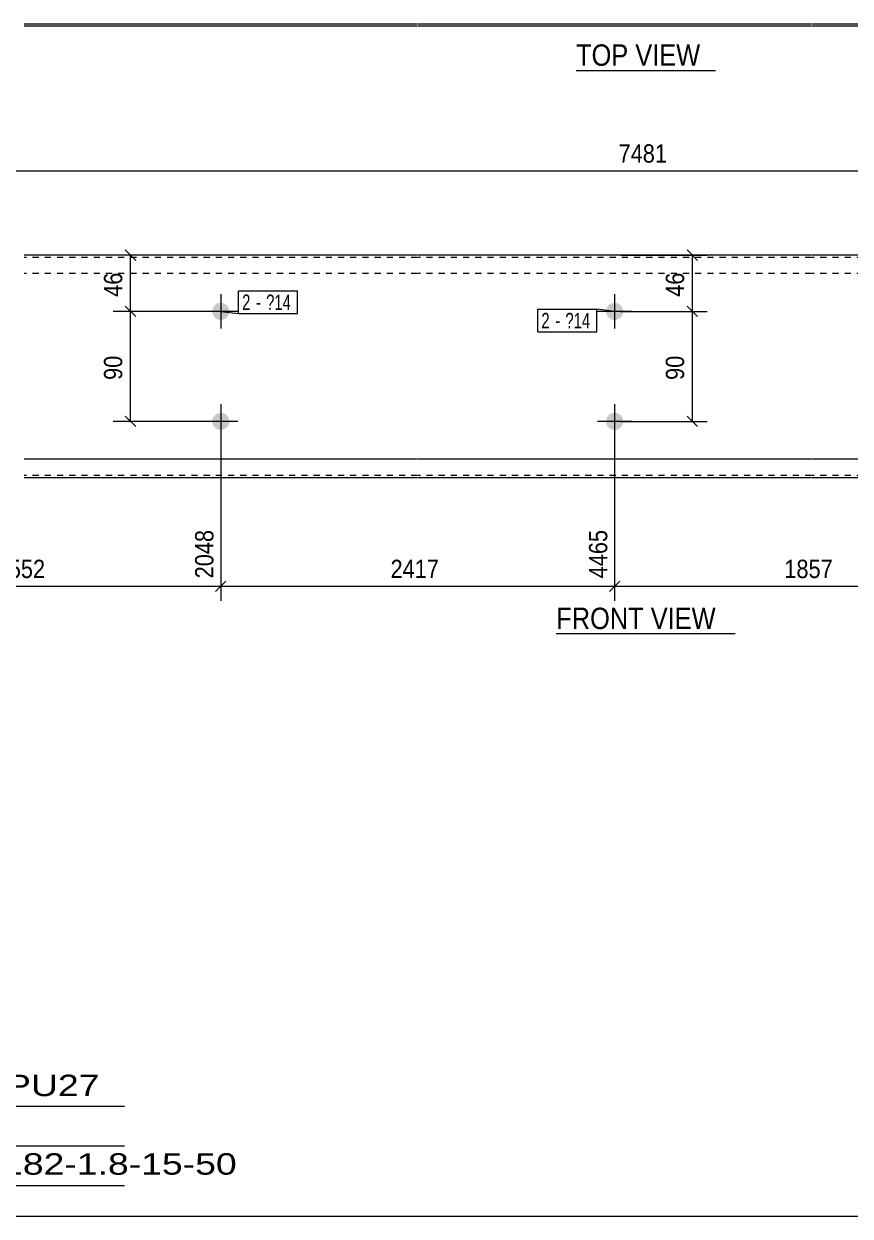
# Model space of a CAD drawing. Header units: millimetres. Extents: x 2 to 579, y 1 to 405.
# Drawn here: x 128 to 263.3, y 5 to 200.2 of the extents above; entities that cross this region are included whole.
import ezdxf

# ---------------------------------------------------------------- set-up
doc = ezdxf.new("R2010")
doc.units = ezdxf.units.MM
doc.linetypes.add('XKITLINE00', pattern=[0])
doc.linetypes.add('XKITLINE01', pattern=[4, 1, -1, 1, -1])
for name, color, linetype, lineweight in [('Bolt', 3, 'Continuous', 0), ('BoltMark', 7, 'Continuous', 0), ('Dimensions', 7, 'Continuous', 0), ('DrawingSheet', 5, 'Continuous', 0), ('OtherObjectType', 7, 'Continuous', 0), ('Part', 2, 'Continuous', 0)]:
    doc.layers.add(name, color=color, linetype=linetype, lineweight=lineweight)
doc.styles.add('ARIAL', font='ARIAL.TTF')
doc.styles.add('ARIAL_NARROW', font='ARIALN.TTF')

# ---------------------------------------------------------------- blocks, each defined once
blk = doc.blocks.new('*A2')
at = {"layer": 'Bolt'}
for points in [[(161.68, 153.06), (161.68, 153.02), (161.68, 152.99), (161.68, 152.95), (161.67, 152.92), (161.67, 152.89), (161.66, 152.85), (161.65, 152.82), (161.65, 152.79), (161.64, 152.75), (161.63, 152.72), (161.62, 152.69), (161.61, 152.65), (161.6, 152.62), (161.59, 152.59), (161.58, 152.56), (161.56, 152.52), (161.55, 152.49), (161.53, 152.46), (161.52, 152.43), (161.5, 152.4), (161.48, 152.37), (161.46, 152.34), (161.45, 152.31), (161.43, 152.29), (161.41, 152.26), (161.39, 152.23), (161.36, 152.2), (161.34, 152.18), (161.32, 152.15), (161.3, 152.13), (161.27, 152.1), (161.25, 152.08), (161.22, 152.05), (161.2, 152.03), (161.17, 152.01), (161.14, 151.99), (161.12, 151.97), (161.09, 151.95), (161.06, 151.93), (161.03, 151.91), (161, 151.89), (160.97, 151.87), (160.94, 151.86), (160.91, 151.84), (160.88, 151.83), (160.85, 151.81), (160.82, 151.8), (160.79, 151.79), (160.75, 151.77), (160.72, 151.76), (160.69, 151.75), (160.66, 151.74), (160.62, 151.73), (160.59, 151.73), (160.55, 151.72), (160.52, 151.71), (160.49, 151.71), (160.45, 151.7), (160.42, 151.7), (160.38, 151.7), (160.35, 151.69), (160.32, 151.69), (160.28, 151.69), (160.25, 151.69), (160.21, 151.69), (160.18, 151.7), (160.14, 151.7), (160.11, 151.7), (160.08, 151.71), (160.04, 151.71), (160.01, 151.72), (159.98, 151.73), (159.94, 151.73), (159.91, 151.74), (159.88, 151.75), (159.84, 151.76), (159.81, 151.77), (159.78, 151.79), (159.75, 151.8), (159.71, 151.81), (159.68, 151.83), (159.65, 151.84), (159.62, 151.86), (159.59, 151.87), (159.56, 151.89), (159.53, 151.91), (159.5, 151.93), (159.48, 151.95), (159.45, 151.97), (159.42, 151.99), (159.39, 152.01), (159.37, 152.03), (159.34, 152.05), (159.32, 152.08), (159.29, 152.1), (159.27, 152.13), (159.24, 152.15), (159.22, 152.18), (159.2, 152.2), (159.18, 152.23), (159.16, 152.26), (159.14, 152.29), (159.12, 152.31), (159.1, 152.34), (159.08, 152.37), (159.06, 152.4), (159.05, 152.43), (159.03, 152.46), (159.02, 152.49), (159, 152.52), (158.99, 152.56), (158.98, 152.59), (158.96, 152.62), (158.95, 152.65), (158.94, 152.69), (158.93, 152.72), (158.92, 152.75), (158.92, 152.79), (158.91, 152.82), (158.9, 152.85), (158.9, 152.89), (158.89, 152.92), (158.89, 152.95), (158.89, 152.99), (158.88, 153.02), (158.88, 153.06), (158.88, 153.09), (158.88, 153.13), (158.88, 153.16), (158.89, 153.2), (158.89, 153.23), (158.89, 153.26), (158.9, 153.3), (158.9, 153.33), (158.91, 153.37), (158.92, 153.4), (158.92, 153.43), (158.93, 153.47), (158.94, 153.5), (158.95, 153.53), (158.96, 153.56), (158.98, 153.6), (158.99, 153.63), (159, 153.66), (159.02, 153.69), (159.03, 153.72), (159.05, 153.75), (159.06, 153.78), (159.08, 153.81), (159.1, 153.84), (159.12, 153.87), (159.14, 153.9), (159.16, 153.93), (159.18, 153.95), (159.2, 153.98), (159.22, 154.01), (159.24, 154.03), (159.27, 154.06), (159.29, 154.08), (159.32, 154.11), (159.34, 154.13), (159.37, 154.15), (159.39, 154.17), (159.42, 154.2), (159.45, 154.22), (159.48, 154.24), (159.5, 154.26), (159.53, 154.27), (159.56, 154.29), (159.59, 154.31), (159.62, 154.33), (159.65, 154.34), (159.68, 154.36), (159.71, 154.37), (159.75, 154.39), (159.78, 154.4), (159.81, 154.41), (159.84, 154.42), (159.88, 154.43), (159.91, 154.44), (159.94, 154.45), (159.98, 154.46), (160.01, 154.47), (160.04, 154.47), (160.08, 154.48), (160.11, 154.48), (160.14, 154.49), (160.18, 154.49), (160.21, 154.49), (160.25, 154.49), (160.28, 154.49), (160.32, 154.49), (160.35, 154.49), (160.38, 154.49), (160.42, 154.49), (160.45, 154.48), (160.49, 154.48), (160.52, 154.47), (160.55, 154.47), (160.59, 154.46), (160.62, 154.45), (160.66, 154.44), (160.69, 154.43), (160.72, 154.42), (160.75, 154.41), (160.79, 154.4), (160.82, 154.39), (160.85, 154.37), (160.88, 154.36), (160.91, 154.34), (160.94, 154.33), (160.97, 154.31), (161, 154.29), (161.03, 154.27), (161.06, 154.26), (161.09, 154.24), (161.12, 154.22), (161.14, 154.2), (161.17, 154.17), (161.2, 154.15), (161.22, 154.13), (161.25, 154.11), (161.27, 154.08), (161.3, 154.06), (161.32, 154.03), (161.34, 154.01), (161.36, 153.98), (161.39, 153.95), (161.41, 153.93), (161.43, 153.9), (161.45, 153.87), (161.46, 153.84), (161.48, 153.81), (161.5, 153.78), (161.52, 153.75), (161.53, 153.72), (161.55, 153.69), (161.56, 153.66), (161.58, 153.63), (161.59, 153.6), (161.6, 153.56), (161.61, 153.53), (161.62, 153.5), (161.63, 153.47), (161.64, 153.43), (161.65, 153.4), (161.65, 153.37), (161.66, 153.33), (161.67, 153.3), (161.67, 153.26), (161.68, 153.23), (161.68, 153.2), (161.68, 153.16), (161.68, 153.13), (161.68, 153.09)], [(161.68, 135.06), (161.68, 135.02), (161.68, 134.99), (161.68, 134.95), (161.67, 134.92), (161.67, 134.89), (161.66, 134.85), (161.65, 134.82), (161.65, 134.79), (161.64, 134.75), (161.63, 134.72), (161.62, 134.69), (161.61, 134.65), (161.6, 134.62), (161.59, 134.59), (161.58, 134.56), (161.56, 134.52), (161.55, 134.49), (161.53, 134.46), (161.52, 134.43), (161.5, 134.4), (161.48, 134.37), (161.46, 134.34), (161.45, 134.31), (161.43, 134.29), (161.41, 134.26), (161.39, 134.23), (161.36, 134.2), (161.34, 134.18), (161.32, 134.15), (161.3, 134.13), (161.27, 134.1), (161.25, 134.08), (161.22, 134.05), (161.2, 134.03), (161.17, 134.01), (161.14, 133.99), (161.12, 133.97), (161.09, 133.95), (161.06, 133.93), (161.03, 133.91), (161, 133.89), (160.97, 133.87), (160.94, 133.86), (160.91, 133.84), (160.88, 133.83), (160.85, 133.81), (160.82, 133.8), (160.79, 133.79), (160.75, 133.77), (160.72, 133.76), (160.69, 133.75), (160.66, 133.74), (160.62, 133.73), (160.59, 133.73), (160.55, 133.72), (160.52, 133.71), (160.49, 133.71), (160.45, 133.7), (160.42, 133.7), (160.38, 133.7), (160.35, 133.69), (160.32, 133.69), (160.28, 133.69), (160.25, 133.69), (160.21, 133.69), (160.18, 133.7), (160.14, 133.7), (160.11, 133.7), (160.08, 133.71), (160.04, 133.71), (160.01, 133.72), (159.98, 133.73), (159.94, 133.73), (159.91, 133.74), (159.88, 133.75), (159.84, 133.76), (159.81, 133.77), (159.78, 133.79), (159.75, 133.8), (159.71, 133.81), (159.68, 133.83), (159.65, 133.84), (159.62, 133.86), (159.59, 133.87), (159.56, 133.89), (159.53, 133.91), (159.5, 133.93), (159.48, 133.95), (159.45, 133.97), (159.42, 133.99), (159.39, 134.01), (159.37, 134.03), (159.34, 134.05), (159.32, 134.08), (159.29, 134.1), (159.27, 134.13), (159.24, 134.15), (159.22, 134.18), (159.2, 134.2), (159.18, 134.23), (159.16, 134.26), (159.14, 134.29), (159.12, 134.31), (159.1, 134.34), (159.08, 134.37), (159.06, 134.4), (159.05, 134.43), (159.03, 134.46), (159.02, 134.49), (159, 134.52), (158.99, 134.56), (158.98, 134.59), (158.96, 134.62), (158.95, 134.65), (158.94, 134.69), (158.93, 134.72), (158.92, 134.75), (158.92, 134.79), (158.91, 134.82), (158.9, 134.85), (158.9, 134.89), (158.89, 134.92), (158.89, 134.95), (158.89, 134.99), (158.88, 135.02), (158.88, 135.06), (158.88, 135.09), (158.88, 135.13), (158.88, 135.16), (158.89, 135.2), (158.89, 135.23), (158.89, 135.26), (158.9, 135.3), (158.9, 135.33), (158.91, 135.37), (158.92, 135.4), (158.92, 135.43), (158.93, 135.47), (158.94, 135.5), (158.95, 135.53), (158.96, 135.56), (158.98, 135.6), (158.99, 135.63), (159, 135.66), (159.02, 135.69), (159.03, 135.72), (159.05, 135.75), (159.06, 135.78), (159.08, 135.81), (159.1, 135.84), (159.12, 135.87), (159.14, 135.9), (159.16, 135.93), (159.18, 135.95), (159.2, 135.98), (159.22, 136.01), (159.24, 136.03), (159.27, 136.06), (159.29, 136.08), (159.32, 136.11), (159.34, 136.13), (159.37, 136.15), (159.39, 136.17), (159.42, 136.2), (159.45, 136.22), (159.48, 136.24), (159.5, 136.26), (159.53, 136.27), (159.56, 136.29), (159.59, 136.31), (159.62, 136.33), (159.65, 136.34), (159.68, 136.36), (159.71, 136.37), (159.75, 136.39), (159.78, 136.4), (159.81, 136.41), (159.84, 136.42), (159.88, 136.43), (159.91, 136.44), (159.94, 136.45), (159.98, 136.46), (160.01, 136.47), (160.04, 136.47), (160.08, 136.48), (160.11, 136.48), (160.14, 136.49), (160.18, 136.49), (160.21, 136.49), (160.25, 136.49), (160.28, 136.49), (160.32, 136.49), (160.35, 136.49), (160.38, 136.49), (160.42, 136.49), (160.45, 136.48), (160.49, 136.48), (160.52, 136.47), (160.55, 136.47), (160.59, 136.46), (160.62, 136.45), (160.66, 136.44), (160.69, 136.43), (160.72, 136.42), (160.75, 136.41), (160.79, 136.4), (160.82, 136.39), (160.85, 136.37), (160.88, 136.36), (160.91, 136.34), (160.94, 136.33), (160.97, 136.31), (161, 136.29), (161.03, 136.27), (161.06, 136.26), (161.09, 136.24), (161.12, 136.22), (161.14, 136.2), (161.17, 136.17), (161.2, 136.15), (161.22, 136.13), (161.25, 136.11), (161.27, 136.08), (161.3, 136.06), (161.32, 136.03), (161.34, 136.01), (161.36, 135.98), (161.39, 135.95), (161.41, 135.93), (161.43, 135.9), (161.45, 135.87), (161.46, 135.84), (161.48, 135.81), (161.5, 135.78), (161.52, 135.75), (161.53, 135.72), (161.55, 135.69), (161.56, 135.66), (161.58, 135.63), (161.59, 135.6), (161.6, 135.56), (161.61, 135.53), (161.62, 135.5), (161.63, 135.47), (161.64, 135.43), (161.65, 135.4), (161.65, 135.37), (161.66, 135.33), (161.67, 135.3), (161.67, 135.26), (161.68, 135.23), (161.68, 135.2), (161.68, 135.16), (161.68, 135.13), (161.68, 135.09)]]:
    blk.add_hatch(color=3, dxfattribs=at).paths.add_polyline_path(points, flags=17)
at = {"layer": 'Bolt', "color": 3, "linetype": 'XKITLINE00', "lineweight": 0}
for p, q in [((160.28, 155.89), (160.28, 150.29)), ((163.08, 153.09), (157.48, 153.09)), ((160.28, 137.89), (160.28, 132.29)), ((163.08, 135.09), (157.48, 135.09))]:
    blk.add_line(p, q, dxfattribs=at)
blk = doc.blocks.new('*A3')
at = {"layer": 'Bolt'}
for points in [[(226.17, 153.06), (226.17, 153.02), (226.17, 152.99), (226.16, 152.95), (226.16, 152.92), (226.15, 152.89), (226.15, 152.85), (226.14, 152.82), (226.14, 152.79), (226.13, 152.75), (226.12, 152.72), (226.11, 152.69), (226.1, 152.65), (226.09, 152.62), (226.08, 152.59), (226.06, 152.56), (226.05, 152.52), (226.04, 152.49), (226.02, 152.46), (226, 152.43), (225.99, 152.4), (225.97, 152.37), (225.95, 152.34), (225.93, 152.31), (225.91, 152.29), (225.89, 152.26), (225.87, 152.23), (225.85, 152.2), (225.83, 152.18), (225.81, 152.15), (225.78, 152.13), (225.76, 152.1), (225.74, 152.08), (225.71, 152.05), (225.68, 152.03), (225.66, 152.01), (225.63, 151.99), (225.6, 151.97), (225.58, 151.95), (225.55, 151.93), (225.52, 151.91), (225.49, 151.89), (225.46, 151.87), (225.43, 151.86), (225.4, 151.84), (225.37, 151.83), (225.34, 151.81), (225.31, 151.8), (225.27, 151.79), (225.24, 151.77), (225.21, 151.76), (225.18, 151.75), (225.14, 151.74), (225.11, 151.73), (225.08, 151.73), (225.04, 151.72), (225.01, 151.71), (224.98, 151.71), (224.94, 151.7), (224.91, 151.7), (224.87, 151.7), (224.84, 151.69), (224.8, 151.69), (224.77, 151.69), (224.74, 151.69), (224.7, 151.69), (224.67, 151.7), (224.63, 151.7), (224.6, 151.7), (224.56, 151.71), (224.53, 151.71), (224.5, 151.72), (224.46, 151.73), (224.43, 151.73), (224.4, 151.74), (224.36, 151.75), (224.33, 151.76), (224.3, 151.77), (224.27, 151.79), (224.23, 151.8), (224.2, 151.81), (224.17, 151.83), (224.14, 151.84), (224.11, 151.86), (224.08, 151.87), (224.05, 151.89), (224.02, 151.91), (223.99, 151.93), (223.96, 151.95), (223.94, 151.97), (223.91, 151.99), (223.88, 152.01), (223.86, 152.03), (223.83, 152.05), (223.8, 152.08), (223.78, 152.1), (223.76, 152.13), (223.73, 152.15), (223.71, 152.18), (223.69, 152.2), (223.67, 152.23), (223.65, 152.26), (223.63, 152.29), (223.61, 152.31), (223.59, 152.34), (223.57, 152.37), (223.55, 152.4), (223.53, 152.43), (223.52, 152.46), (223.5, 152.49), (223.49, 152.52), (223.48, 152.56), (223.46, 152.59), (223.45, 152.62), (223.44, 152.65), (223.43, 152.69), (223.42, 152.72), (223.41, 152.75), (223.4, 152.79), (223.4, 152.82), (223.39, 152.85), (223.38, 152.89), (223.38, 152.92), (223.38, 152.95), (223.37, 152.99), (223.37, 153.02), (223.37, 153.06), (223.37, 153.09), (223.37, 153.13), (223.37, 153.16), (223.37, 153.2), (223.38, 153.23), (223.38, 153.26), (223.38, 153.3), (223.39, 153.33), (223.4, 153.37), (223.4, 153.4), (223.41, 153.43), (223.42, 153.47), (223.43, 153.5), (223.44, 153.53), (223.45, 153.56), (223.46, 153.6), (223.48, 153.63), (223.49, 153.66), (223.5, 153.69), (223.52, 153.72), (223.53, 153.75), (223.55, 153.78), (223.57, 153.81), (223.59, 153.84), (223.61, 153.87), (223.63, 153.9), (223.65, 153.93), (223.67, 153.95), (223.69, 153.98), (223.71, 154.01), (223.73, 154.03), (223.76, 154.06), (223.78, 154.08), (223.8, 154.11), (223.83, 154.13), (223.86, 154.15), (223.88, 154.17), (223.91, 154.2), (223.94, 154.22), (223.96, 154.24), (223.99, 154.26), (224.02, 154.27), (224.05, 154.29), (224.08, 154.31), (224.11, 154.33), (224.14, 154.34), (224.17, 154.36), (224.2, 154.37), (224.23, 154.39), (224.27, 154.4), (224.3, 154.41), (224.33, 154.42), (224.36, 154.43), (224.4, 154.44), (224.43, 154.45), (224.46, 154.46), (224.5, 154.47), (224.53, 154.47), (224.56, 154.48), (224.6, 154.48), (224.63, 154.49), (224.67, 154.49), (224.7, 154.49), (224.74, 154.49), (224.77, 154.49), (224.8, 154.49), (224.84, 154.49), (224.87, 154.49), (224.91, 154.49), (224.94, 154.48), (224.98, 154.48), (225.01, 154.47), (225.04, 154.47), (225.08, 154.46), (225.11, 154.45), (225.14, 154.44), (225.18, 154.43), (225.21, 154.42), (225.24, 154.41), (225.27, 154.4), (225.31, 154.39), (225.34, 154.37), (225.37, 154.36), (225.4, 154.34), (225.43, 154.33), (225.46, 154.31), (225.49, 154.29), (225.52, 154.27), (225.55, 154.26), (225.58, 154.24), (225.6, 154.22), (225.63, 154.2), (225.66, 154.17), (225.68, 154.15), (225.71, 154.13), (225.74, 154.11), (225.76, 154.08), (225.78, 154.06), (225.81, 154.03), (225.83, 154.01), (225.85, 153.98), (225.87, 153.95), (225.89, 153.93), (225.91, 153.9), (225.93, 153.87), (225.95, 153.84), (225.97, 153.81), (225.99, 153.78), (226, 153.75), (226.02, 153.72), (226.04, 153.69), (226.05, 153.66), (226.06, 153.63), (226.08, 153.6), (226.09, 153.56), (226.1, 153.53), (226.11, 153.5), (226.12, 153.47), (226.13, 153.43), (226.14, 153.4), (226.14, 153.37), (226.15, 153.33), (226.15, 153.3), (226.16, 153.26), (226.16, 153.23), (226.17, 153.2), (226.17, 153.16), (226.17, 153.13), (226.17, 153.09)], [(226.17, 135.06), (226.17, 135.02), (226.17, 134.99), (226.16, 134.95), (226.16, 134.92), (226.15, 134.89), (226.15, 134.85), (226.14, 134.82), (226.14, 134.79), (226.13, 134.75), (226.12, 134.72), (226.11, 134.69), (226.1, 134.65), (226.09, 134.62), (226.08, 134.59), (226.06, 134.56), (226.05, 134.52), (226.04, 134.49), (226.02, 134.46), (226, 134.43), (225.99, 134.4), (225.97, 134.37), (225.95, 134.34), (225.93, 134.31), (225.91, 134.29), (225.89, 134.26), (225.87, 134.23), (225.85, 134.2), (225.83, 134.18), (225.81, 134.15), (225.78, 134.13), (225.76, 134.1), (225.74, 134.08), (225.71, 134.05), (225.68, 134.03), (225.66, 134.01), (225.63, 133.99), (225.6, 133.97), (225.58, 133.95), (225.55, 133.93), (225.52, 133.91), (225.49, 133.89), (225.46, 133.87), (225.43, 133.86), (225.4, 133.84), (225.37, 133.83), (225.34, 133.81), (225.31, 133.8), (225.27, 133.79), (225.24, 133.77), (225.21, 133.76), (225.18, 133.75), (225.14, 133.74), (225.11, 133.73), (225.08, 133.73), (225.04, 133.72), (225.01, 133.71), (224.98, 133.71), (224.94, 133.7), (224.91, 133.7), (224.87, 133.7), (224.84, 133.69), (224.8, 133.69), (224.77, 133.69), (224.74, 133.69), (224.7, 133.69), (224.67, 133.7), (224.63, 133.7), (224.6, 133.7), (224.56, 133.71), (224.53, 133.71), (224.5, 133.72), (224.46, 133.73), (224.43, 133.73), (224.4, 133.74), (224.36, 133.75), (224.33, 133.76), (224.3, 133.77), (224.27, 133.79), (224.23, 133.8), (224.2, 133.81), (224.17, 133.83), (224.14, 133.84), (224.11, 133.86), (224.08, 133.87), (224.05, 133.89), (224.02, 133.91), (223.99, 133.93), (223.96, 133.95), (223.94, 133.97), (223.91, 133.99), (223.88, 134.01), (223.86, 134.03), (223.83, 134.05), (223.8, 134.08), (223.78, 134.1), (223.76, 134.13), (223.73, 134.15), (223.71, 134.18), (223.69, 134.2), (223.67, 134.23), (223.65, 134.26), (223.63, 134.29), (223.61, 134.31), (223.59, 134.34), (223.57, 134.37), (223.55, 134.4), (223.53, 134.43), (223.52, 134.46), (223.5, 134.49), (223.49, 134.52), (223.48, 134.56), (223.46, 134.59), (223.45, 134.62), (223.44, 134.65), (223.43, 134.69), (223.42, 134.72), (223.41, 134.75), (223.4, 134.79), (223.4, 134.82), (223.39, 134.85), (223.38, 134.89), (223.38, 134.92), (223.38, 134.95), (223.37, 134.99), (223.37, 135.02), (223.37, 135.06), (223.37, 135.09), (223.37, 135.13), (223.37, 135.16), (223.37, 135.2), (223.38, 135.23), (223.38, 135.26), (223.38, 135.3), (223.39, 135.33), (223.4, 135.37), (223.4, 135.4), (223.41, 135.43), (223.42, 135.47), (223.43, 135.5), (223.44, 135.53), (223.45, 135.56), (223.46, 135.6), (223.48, 135.63), (223.49, 135.66), (223.5, 135.69), (223.52, 135.72), (223.53, 135.75), (223.55, 135.78), (223.57, 135.81), (223.59, 135.84), (223.61, 135.87), (223.63, 135.9), (223.65, 135.93), (223.67, 135.95), (223.69, 135.98), (223.71, 136.01), (223.73, 136.03), (223.76, 136.06), (223.78, 136.08), (223.8, 136.11), (223.83, 136.13), (223.86, 136.15), (223.88, 136.17), (223.91, 136.2), (223.94, 136.22), (223.96, 136.24), (223.99, 136.26), (224.02, 136.27), (224.05, 136.29), (224.08, 136.31), (224.11, 136.33), (224.14, 136.34), (224.17, 136.36), (224.2, 136.37), (224.23, 136.39), (224.27, 136.4), (224.3, 136.41), (224.33, 136.42), (224.36, 136.43), (224.4, 136.44), (224.43, 136.45), (224.46, 136.46), (224.5, 136.47), (224.53, 136.47), (224.56, 136.48), (224.6, 136.48), (224.63, 136.49), (224.67, 136.49), (224.7, 136.49), (224.74, 136.49), (224.77, 136.49), (224.8, 136.49), (224.84, 136.49), (224.87, 136.49), (224.91, 136.49), (224.94, 136.48), (224.98, 136.48), (225.01, 136.47), (225.04, 136.47), (225.08, 136.46), (225.11, 136.45), (225.14, 136.44), (225.18, 136.43), (225.21, 136.42), (225.24, 136.41), (225.27, 136.4), (225.31, 136.39), (225.34, 136.37), (225.37, 136.36), (225.4, 136.34), (225.43, 136.33), (225.46, 136.31), (225.49, 136.29), (225.52, 136.27), (225.55, 136.26), (225.58, 136.24), (225.6, 136.22), (225.63, 136.2), (225.66, 136.17), (225.68, 136.15), (225.71, 136.13), (225.74, 136.11), (225.76, 136.08), (225.78, 136.06), (225.81, 136.03), (225.83, 136.01), (225.85, 135.98), (225.87, 135.95), (225.89, 135.93), (225.91, 135.9), (225.93, 135.87), (225.95, 135.84), (225.97, 135.81), (225.99, 135.78), (226, 135.75), (226.02, 135.72), (226.04, 135.69), (226.05, 135.66), (226.06, 135.63), (226.08, 135.6), (226.09, 135.56), (226.1, 135.53), (226.11, 135.5), (226.12, 135.47), (226.13, 135.43), (226.14, 135.4), (226.14, 135.37), (226.15, 135.33), (226.15, 135.3), (226.16, 135.26), (226.16, 135.23), (226.17, 135.2), (226.17, 135.16), (226.17, 135.13), (226.17, 135.09)]]:
    blk.add_hatch(color=3, dxfattribs=at).paths.add_polyline_path(points, flags=17)
at = {"layer": 'Bolt', "color": 3, "linetype": 'XKITLINE00', "lineweight": 0}
for p, q in [((224.77, 155.89), (224.77, 150.29)), ((227.57, 153.09), (221.97, 153.09)), ((224.77, 137.89), (224.77, 132.29)), ((227.57, 135.09), (221.97, 135.09))]:
    blk.add_line(p, q, dxfattribs=at)
blk = doc.blocks.new('*A6')
at = {"layer": 'Part', "color": 2, "linetype": 'XKITLINE00', "lineweight": 0}
for p, q in [((192.48, 162.29), (128.09, 162.29)), ((256.96, 162.29), (192.58, 162.29)), ((321.45, 162.29), (257.06, 162.29)), ((192.48, 128.89), (128.09, 128.89)), ((256.96, 128.89), (192.58, 128.89)), ((321.45, 128.89), (257.06, 128.89)), ((128.09, 125.89), (192.48, 125.89)), ((192.58, 125.89), (256.96, 125.89)), ((257.06, 125.89), (321.45, 125.89))]:
    blk.add_line(p, q, dxfattribs=at)
at = {"layer": 'Part', "color": 7, "linetype": 'XKITLINE01', "lineweight": 0}
for p, q in [((192.48, 161.93), (128.09, 161.93)), ((256.96, 161.93), (192.58, 161.93)), ((321.45, 161.93), (257.06, 161.93)), ((192.48, 159.29), (128.09, 159.29)), ((256.96, 159.29), (192.58, 159.29)), ((321.45, 159.29), (257.06, 159.29)), ((192.48, 126.25), (128.09, 126.25)), ((256.96, 126.25), (192.58, 126.25)), ((321.45, 126.25), (257.06, 126.25))]:
    blk.add_line(p, q, dxfattribs=at)
blk = doc.blocks.new('*A12')
at = {"layer": 'Part', "color": 2, "linetype": 'XKITLINE00', "lineweight": 0}
for p, q in [((128.09, 200.15), (192.48, 200.15)), ((192.48, 199.79), (128.09, 199.79)), ((192.58, 200.15), (256.96, 200.15)), ((256.96, 199.79), (192.58, 199.79)), ((257.06, 200.15), (321.45, 200.15)), ((321.45, 199.79), (257.06, 199.79))]:
    blk.add_line(p, q, dxfattribs=at)
blk = doc.blocks.new('*A13')
at = {"layer": 'DrawingSheet', "color": 5, "linetype": 'XKITLINE00', "lineweight": 0}
blk.add_line((5, 5), (579, 5), dxfattribs=at)
blk = doc.blocks.new('*A17')
at = {"layer": 'OtherObjectType', "color": 6, "linetype": 'XKITLINE00', "lineweight": 0}
for p, q in [((94.5, 23), (144.5, 23)), ((94.5, 16.5), (144.5, 16.5)), ((94.5, 10), (144.5, 10))]:
    blk.add_line(p, q, dxfattribs=at)
at = {"layer": 'OtherObjectType', "color": 6, "style": 'ARIAL_NARROW'}
for s, width, p in [('MARK:', 1.275, (95.27, 24.58)), ('2-PU27', 1.525501, (119.69, 24.65)), ('QTY:', 1.275, (94.5, 18.19)), ('1', 1.525501, (113.99, 18.05)), ('DESC.:', 1.275, (94.29, 11.63)), ('ZZ182-1.8-15-50', 1.525501, (117, 11.79))]:
    blk.add_text(s, height=3.5, dxfattribs=dict(at, width=width)).set_placement(p)
blk = doc.blocks.new('*A25')
at = {"layer": 'Dimensions', "color": 7, "linetype": 'XKITLINE00', "lineweight": 0}
for p, q in [((159.28, 153.09), (142.65, 153.09)), ((144.65, 153.94), (146.35, 152.24)), ((145.5, 135.09), (145.5, 153.09)), ((159.28, 135.09), (142.65, 135.09)), ((144.65, 135.94), (146.35, 134.24))]:
    blk.add_line(p, q, dxfattribs=at)
at = {"layer": 'Dimensions', "color": 3}
for p in [(145.5, 153.09), (145.5, 135.09)]:
    blk.add_point(p, dxfattribs=at)
at = {"layer": 'Dimensions', "color": 3, "style": 'ARIAL', "width": 0.85}
blk.add_text('90', height=3, rotation=90.0002, dxfattribs=at).set_placement((144.15, 141.87))
blk = doc.blocks.new('*A26')
at = {"layer": 'Dimensions', "color": 7, "linetype": 'XKITLINE00', "lineweight": 0}
for p, q in [((159.28, 162.29), (142.65, 162.29)), ((144.65, 163.14), (146.35, 161.44)), ((145.5, 153.09), (145.5, 162.29)), ((159.28, 153.09), (142.65, 153.09)), ((144.65, 153.94), (146.35, 152.24))]:
    blk.add_line(p, q, dxfattribs=at)
at = {"layer": 'Dimensions', "color": 3}
for p in [(145.5, 162.29), (145.5, 153.09)]:
    blk.add_point(p, dxfattribs=at)
at = {"layer": 'Dimensions', "color": 3, "style": 'ARIAL', "width": 0.85}
blk.add_text('46', height=3, rotation=90.0002, dxfattribs=at).set_placement((144.15, 155.47))
blk = doc.blocks.new('*A27')
at = {"layer": 'Dimensions', "color": 7, "linetype": 'XKITLINE00', "lineweight": 0}
for p, q in [((225.77, 153.09), (239.9, 153.09)), ((236.65, 153.94), (238.35, 152.24)), ((237.5, 135.09), (237.5, 153.09)), ((225.77, 135.09), (239.9, 135.09)), ((236.65, 135.94), (238.35, 134.24))]:
    blk.add_line(p, q, dxfattribs=at)
at = {"layer": 'Dimensions', "color": 3}
for p in [(237.5, 153.09), (237.5, 135.09)]:
    blk.add_point(p, dxfattribs=at)
at = {"layer": 'Dimensions', "color": 3, "style": 'ARIAL', "width": 0.85}
blk.add_text('90', height=3, rotation=90.0002, dxfattribs=at).set_placement((236.15, 141.87))
blk = doc.blocks.new('*A28')
at = {"layer": 'Dimensions', "color": 7, "linetype": 'XKITLINE00', "lineweight": 0}
for p, q in [((225.77, 162.29), (239.9, 162.29)), ((236.65, 163.14), (238.35, 161.44)), ((237.5, 153.09), (237.5, 162.29)), ((225.77, 153.09), (239.9, 153.09)), ((236.65, 153.94), (238.35, 152.24))]:
    blk.add_line(p, q, dxfattribs=at)
at = {"layer": 'Dimensions', "color": 3}
for p in [(237.5, 162.29), (237.5, 153.09)]:
    blk.add_point(p, dxfattribs=at)
at = {"layer": 'Dimensions', "color": 3, "style": 'ARIAL', "width": 0.85}
blk.add_text('46', height=3, rotation=90.0002, dxfattribs=at).set_placement((236.15, 155.47))
blk = doc.blocks.new('*A29')
at = {"layer": 'Dimensions', "color": 7, "linetype": 'XKITLINE00', "lineweight": 0}
blk.add_line((17.5, 176.09), (442.23, 176.09), dxfattribs=at)
at = {"layer": 'Dimensions', "color": 3, "style": 'ARIAL', "width": 0.85}
blk.add_text('7481', height=3, dxfattribs=at).set_placement((225.42, 177.44))
blk = doc.blocks.new('*A32')
at = {"layer": 'Dimensions', "color": 7, "linetype": 'XKITLINE00', "lineweight": 0}
for p, q in [((95.79, 134.09), (95.79, 105.69)), ((160.28, 134.09), (160.28, 105.69)), ((96.64, 108.94), (94.95, 107.24)), ((95.79, 108.09), (160.28, 108.09)), ((161.13, 108.94), (159.43, 107.24))]:
    blk.add_line(p, q, dxfattribs=at)
at = {"layer": 'Dimensions', "color": 3}
for p in [(95.79, 108.09), (160.28, 108.09)]:
    blk.add_point(p, dxfattribs=at)
at = {"layer": 'Dimensions', "color": 3, "style": 'ARIAL', "width": 0.85}
blk.add_text('2048', height=3, rotation=90.0002, dxfattribs=at).set_placement((159.08, 109.39))
blk.add_text('1552', height=3, dxfattribs=at).set_placement((123.59, 109.44))
blk = doc.blocks.new('*A33')
at = {"layer": 'Dimensions', "color": 7, "linetype": 'XKITLINE00', "lineweight": 0}
for p, q in [((160.28, 134.09), (160.28, 105.69)), ((224.77, 134.09), (224.77, 105.69)), ((161.13, 108.94), (159.43, 107.24)), ((160.28, 108.09), (224.77, 108.09)), ((225.62, 108.94), (223.92, 107.24))]:
    blk.add_line(p, q, dxfattribs=at)
at = {"layer": 'Dimensions', "color": 3}
for p in [(160.28, 108.09), (224.77, 108.09)]:
    blk.add_point(p, dxfattribs=at)
at = {"layer": 'Dimensions', "color": 3, "style": 'ARIAL', "width": 0.85}
blk.add_text('4465', height=3, rotation=90.0002, dxfattribs=at).set_placement((223.57, 109.39))
blk.add_text('2417', height=3, dxfattribs=at).set_placement((188.08, 109.44))
blk = doc.blocks.new('*A34')
at = {"layer": 'Dimensions', "color": 7, "linetype": 'XKITLINE00', "lineweight": 0}
for p, q in [((224.77, 134.09), (224.77, 105.69)), ((289.26, 134.09), (289.26, 105.69)), ((225.62, 108.94), (223.92, 107.24)), ((224.77, 108.09), (289.26, 108.09)), ((290.11, 108.94), (288.41, 107.24))]:
    blk.add_line(p, q, dxfattribs=at)
at = {"layer": 'Dimensions', "color": 3}
for p in [(224.77, 108.09), (289.26, 108.09)]:
    blk.add_point(p, dxfattribs=at)
at = {"layer": 'Dimensions', "color": 3, "style": 'ARIAL', "width": 0.85}
blk.add_text('6321', height=3, rotation=90.0002, dxfattribs=at).set_placement((288.06, 109.39))
blk.add_text('1857', height=3, dxfattribs=at).set_placement((252.56, 109.44))
blk = doc.blocks.new('*A40')
at = {"layer": 'BoltMark', "color": 7, "linetype": 'XKITLINE00', "lineweight": 0}
for p, q in [((212.18, 153.44), (221.87, 153.44)), ((212.18, 149.74), (212.18, 153.44)), ((221.87, 149.74), (221.87, 153.44)), ((224.77, 153.09), (221.87, 153.44)), ((212.18, 149.74), (221.87, 149.74))]:
    blk.add_line(p, q, dxfattribs=at)
at = {"layer": 'BoltMark', "color": 3, "style": 'ARIAL_NARROW', "width": 0.85}
for s, p in [('2', (212.78, 150.34)), ('?14', (216.71, 150.34)), ('-', (215.05, 150.34))]:
    blk.add_text(s, height=2.5, dxfattribs=at).set_placement(p)
blk = doc.blocks.new('*A41')
at = {"layer": 'BoltMark', "color": 7, "linetype": 'XKITLINE00', "lineweight": 0}
for p, q in [((163.18, 156.44), (172.87, 156.44)), ((163.18, 152.74), (163.18, 156.44)), ((172.87, 152.74), (172.87, 156.44)), ((160.28, 153.09), (163.18, 152.74)), ((163.18, 152.74), (172.87, 152.74))]:
    blk.add_line(p, q, dxfattribs=at)
at = {"layer": 'BoltMark', "color": 3, "style": 'ARIAL_NARROW', "width": 0.85}
for s, p in [('2', (163.78, 153.34)), ('-', (166.05, 153.34)), ('?14', (167.71, 153.34))]:
    blk.add_text(s, height=2.5, dxfattribs=at).set_placement(p)
blk = doc.blocks.new('*A44')
at = {"layer": 'OtherObjectType', "color": 7, "linetype": 'XKITLINE00', "lineweight": 0}
blk.add_line((215.22, 100.34), (244.52, 100.34), dxfattribs=at)
at = {"layer": 'OtherObjectType', "color": 7, "style": 'ARIAL', "width": 0.85}
blk.add_text('FRONT VIEW', height=3.5, dxfattribs=at).set_placement((215.22, 101.09))
blk = doc.blocks.new('*A46')
at = {"layer": 'OtherObjectType', "color": 7, "linetype": 'XKITLINE00', "lineweight": 0}
blk.add_line((218.46, 192.54), (241.28, 192.54), dxfattribs=at)
at = {"layer": 'OtherObjectType', "color": 7, "style": 'ARIAL', "width": 0.85}
blk.add_text('TOP VIEW', height=3.5, dxfattribs=at).set_placement((218.46, 193.29))

msp = doc.modelspace()

# ---------------------------------------------------------------- block references
at = {"lineweight": 0}
for name in ['*A13', '*A46', '*A29', '*A26', '*A28', '*A41', '*A2', '*A3', '*A25', '*A40', '*A27', '*A32', '*A33', '*A34', '*A44', '*A17']:
    msp.add_blockref(name, (0, 0), dxfattribs=at)
at = {"layer": 'Part', "lineweight": 0}
for name in ['*A12', '*A6']:
    msp.add_blockref(name, (0, 0), dxfattribs=at)

doc.saveas('drawing.dxf')
